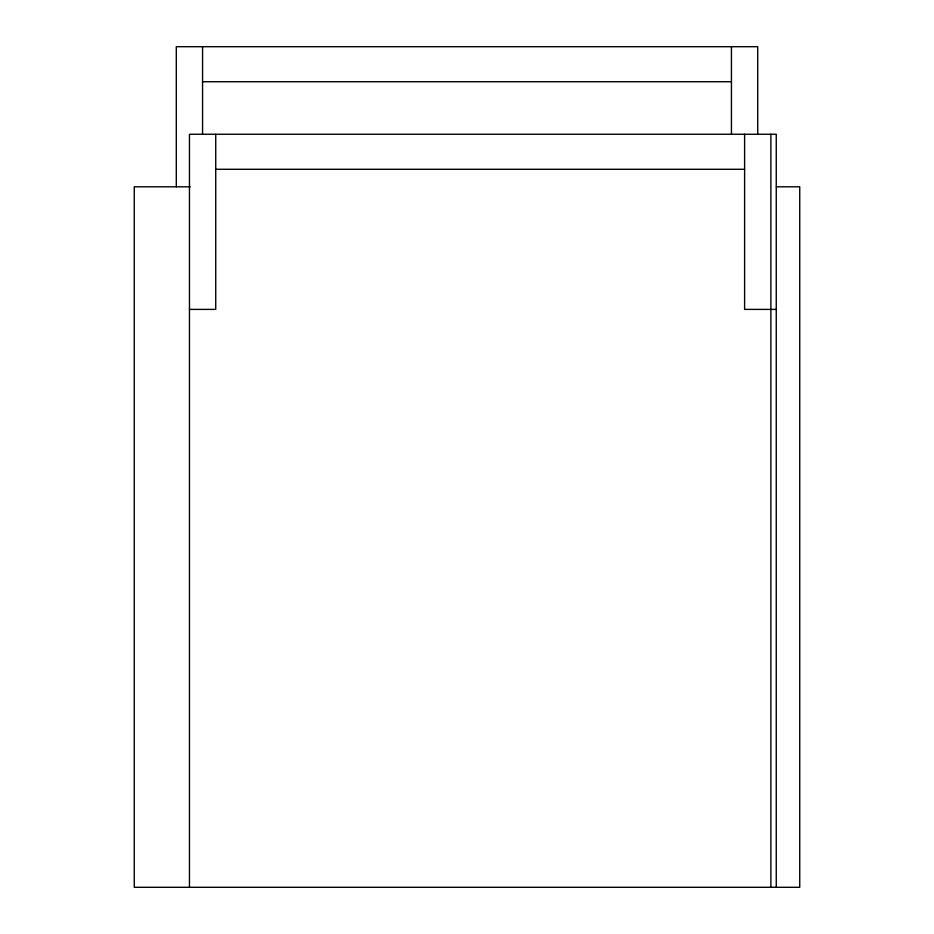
<?xml version="1.0" encoding="UTF-8"?>
<svg xmlns="http://www.w3.org/2000/svg" width="934" height="934" viewBox="0 0 934 934"><rect width="100%" height="100%" fill="white"/><g stroke="black" fill="none" stroke-linecap="round" stroke-linejoin="round"><path stroke-width="1.4" d="M202.561 81.725L731.439 81.725M215.731 169.287L744.608 169.287M190.303 186.8L134.262 186.8L134.262 887.3L799.737 887.3L799.737 186.8L776.387 186.8M189.462 309.387L215.731 309.387L215.731 134.262M776.259 309.387L744.608 309.387L744.608 134.262M776.259 887.3L776.259 134.262L189.462 134.262L189.462 887.3M770.877 134.262L770.877 887.3M757.707 134.262L757.707 46.7L176.292 46.7L176.292 186.8M731.439 46.7L731.439 134.262M202.561 46.7L202.561 134.262"/></g></svg>
